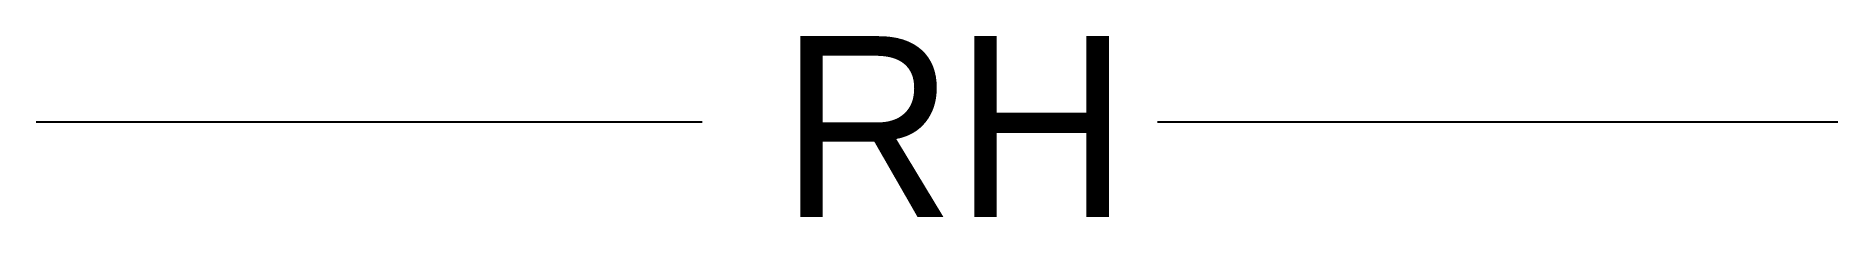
# Model space of a CAD drawing. Header units: metres. Extents: x -64732 to -61888, y -106260 to -105976.
import ezdxf

# ---------------------------------------------------------------- set-up
doc = ezdxf.new("R2010")
doc.units = ezdxf.units.M
doc.layers.add('G', color=3, linetype='Continuous')
doc.layers.add('R', color=3, linetype='Continuous')

msp = doc.modelspace()

# ---------------------------------------------------------------- linework, layer by layer
at = {"layer": 'G'}
for p, q in [((-64732.47, -106110.64), (-63681.14, -106110.64)), ((-62962.12, -106110.64), (-61887.91, -106110.64))]:
    msp.add_line(p, q, dxfattribs=at)

# ---------------------------------------------------------------- texts
at = {"layer": 'R'}
msp.add_text('RH', height=284.46, dxfattribs=at).set_placement((-63557.22, -106260.35))

doc.saveas('drawing.dxf')
